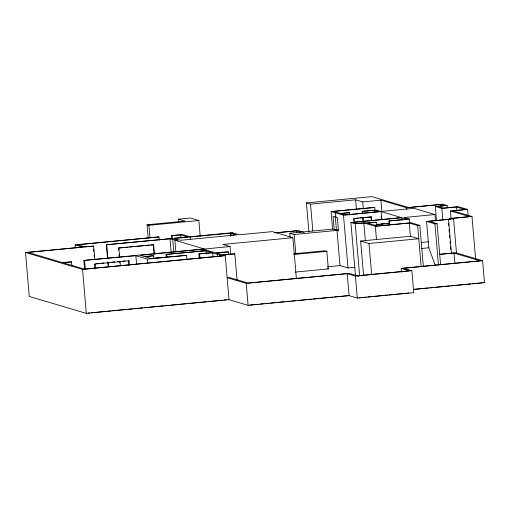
<?xml version="1.0" encoding="UTF-8"?>
<svg xmlns="http://www.w3.org/2000/svg" width="510" height="510" viewBox="0 0 510 510"><rect width="100%" height="100%" fill="white"/><g stroke="black" fill="none" stroke-linecap="round" stroke-linejoin="round"><path stroke-width="0.76" d="M308.92 232.037L306.421 202.91L371.879 196.63L408.478 207.481L442.763 204.191L447.13 205.485L447.334 207.844M306.421 202.91L310.533 204.127L355.61 199.805L362.706 201.909L380.913 200.162L406.668 207.793L440.952 204.504L444.599 205.587L435.31 206.473L436.509 220.441M178.691 222.328L178.417 219.179L190.459 218.025L198.849 220.511L200.201 236.257M148.219 238.138L147.071 224.751L184.964 221.117L178.417 219.179M147.071 224.751L148.926 225.299L198.849 220.511M338.538 230.023L336.377 229.379L334.203 229.589L333.075 216.399L337.397 217.681L338.525 230.871L332.596 229.111L331.086 211.529L374.365 207.379L374.729 207.487L374.997 210.592M374.729 207.487L333.623 211.427L340.438 213.448L349.127 212.613L349.49 212.721L349.688 215.048M362.368 213.69L362.164 211.363L375.94 210.043L380.791 211.484L413.865 208.309L434.902 214.544L435.432 220.753M349.49 212.721L340.801 213.556L345.295 214.888L378.624 211.688L374.13 210.356L362.164 211.363M331.086 211.529L343.479 215.201L381.155 211.586L401.472 217.611L350.893 222.462L355.419 275.209M447.13 205.485L437.841 206.371L443.649 208.093L458.311 206.69L467.625 209.451L468.167 215.749M435.31 206.473L441.839 208.411L456.501 207.003L465.094 209.553L450.432 210.955L451.101 218.713M75.403 248.019L75.136 244.876L158.61 236.876L158.973 236.978L159.241 240.121M171.915 238.763L171.647 235.626L182.51 234.581L189.828 236.748L232.139 232.694L233.21 233.013L233.344 234.581M158.973 236.978L77.667 244.774L84.622 246.834L93.674 246.107L94.822 259.456M171.647 235.626L180.699 234.9L187.654 236.959L106.354 244.755L107.495 258.098M354.431 218.439L358.383 218.063M359.964 217.91L363.917 217.534M365.492 217.381L371.382 216.96L371.72 220.836M353.647 218.516L371.382 216.96M467.625 209.451L452.969 210.853L471.979 216.489L475.62 259.003M413.457 289.489L484.5 282.68L482.613 260.699L403.678 268.266L411.85 270.689L413.737 292.67L357.287 298.082L349.114 295.66L248.109 305.343L229.016 299.689L86.311 313.369L29.268 296.463L25.5 252.507L82.454 247.044L75.136 244.876M93.674 246.107L28.031 252.405L62.124 262.503L71.534 261.885L71.872 265.812M106.354 244.755L169.964 238.795L172.712 239.611L177.059 239.19L177.193 240.765M233.21 233.013L174.312 238.38L177.059 239.19M233.204 235.391L233.07 233.822L235.244 233.612L239.203 234.785L272.308 231.616L292.887 237.711L296.387 278.53M389.277 224.846L388.939 220.97L406.974 219.243L401.835 217.719L353.424 222.36L356.994 223.412L375.908 222.22L376.265 222.328L376.597 226.204M434.902 214.544L404.009 217.509L409.505 219.141L409.842 223.017M175.88 252.023L174.873 240.248L179.22 239.834L180.655 240.261L236.672 234.887L233.07 233.822M350.893 222.462L355.177 223.731L363.828 222.902L375.36 226.319L409.256 223.068L417.633 225.547L419.8 225.344L423.313 266.284M376.265 222.328L367.576 223.157L377.177 226L411.066 222.755L419.8 225.344M388.939 220.97L409.505 219.141M274.603 232.84L298.133 230.59L304.164 232.375M275.814 232.866L296.323 230.902L300.69 232.197M122.476 247.637L118.53 248.019L153.65 244.794L154.447 254.101M124.057 247.49L128.01 247.108M129.591 246.955L133.537 246.579M135.118 246.426L143.814 245.597M145.388 245.444L149.341 245.061M150.922 244.915L153.65 244.794M376.106 224.476L379.223 224.177M380.785 224.024L384.687 223.654M386.242 223.501L389.366 223.201M376.463 224.578L389.723 223.31M290.113 237.124L289.776 233.217L332.596 229.111M471.979 216.489L452.109 218.395L453.556 218.822L456.526 253.464M435.355 265.544L428.808 247.783L426.551 221.41L451.025 218.924L449.578 218.497L469.442 216.591L450.432 210.955M453.556 218.822L448.188 219.338L448.551 219.44L451.516 254.082M448.551 219.44L429.082 221.308L437.095 223.686L440.608 264.658M289.776 233.217L294.162 234.517L336.983 230.412L339.998 265.576L348.005 267.954L355.068 267.272M426.551 221.41L434.922 223.89L437.095 223.686M292.887 237.711L222.902 244.424L230.067 246.547L230.737 254.394M84.66 269.841L83.85 260.419L204.057 248.899L174.873 240.248M230.067 246.547L203.012 249.141L215.615 252.871L227.613 251.723L228.512 251.991L228.716 254.343M71.534 261.885L62.845 262.72L84.36 269.095L222.717 255.829L219.383 254.841L219.517 256.409M83.85 260.419L135.864 255.72L147.32 259.112L186.583 255.351L186.921 259.271M166.273 257.563L165.999 254.42L205.262 250.659L201.201 249.454L140.212 255.3L144.273 256.505L152.962 255.669L153.682 255.886L153.886 258.238M153.682 255.886L144.993 256.721L150.941 258.481L186.583 255.351M165.999 254.42L205.983 250.869L211.93 252.635L198.894 253.884L199.302 258.595M95.95 263.695L99.112 263.389M101.477 263.166L103.849 262.937M107.011 262.631L109.382 262.408M111.747 262.178L114.909 261.879M117.281 261.649L120.443 261.343M122.808 261.12L125.18 260.89M129.393 264.677L129.062 260.801L94.299 264.135L94.701 268.789M155.282 258.289L158.438 257.983M160.019 257.83L163.181 257.531M198.894 253.884L212.657 252.845L217.222 254.203L219.396 253.993L219.529 255.561M228.512 251.991L216.514 253.138L219.396 253.993M360.634 241.026L410.384 236.257L418.761 238.737L369.004 243.506L360.634 241.026L363.617 275.84M219.383 254.841L234.817 253.859L237.105 280.545M234.817 253.859L222.819 255.006L225.248 255.727L229.016 299.689M25.5 252.507L82.543 269.407L225.248 255.727M293.715 253.77L324.953 250.773L326.833 251.328L328.338 268.91L295.233 272.085M293.728 254.503L326.833 251.328M421.317 242.441L428.451 241.759M421.247 248.51L428.808 247.783M401.485 272.295L401.147 268.368L480.082 260.801L454.034 253.081L439.378 254.35L455.851 252.769L482.613 260.699M327.312 266.794L339.998 265.576M358.989 276.267L349.044 273.366L248.038 283.05L229.302 277.497L227.128 277.708L246.222 283.362L347.233 273.679L355.406 276.101L411.85 270.689M357.217 275.789L409.32 270.791L401.147 268.368M88.128 313.051L89.709 312.898M91.29 312.751L95.242 312.369M96.823 312.216L105.519 311.387M107.1 311.234L111.052 310.851M112.633 310.705L126.869 309.34M128.45 309.188L132.402 308.805M133.983 308.658L142.679 307.823M144.26 307.67L148.212 307.294M149.793 307.141L164.022 305.777M165.603 305.624L169.562 305.248M171.143 305.095L185.372 303.73M186.953 303.577L206.716 301.684M208.297 301.531L222.532 300.167M224.113 300.014L226.485 299.791M249.919 305.031L258.602 304.196M260.176 304.043L263.338 303.743M264.913 303.59L268.859 303.214M270.44 303.061L274.386 302.685M275.961 302.532L284.644 301.697M286.218 301.55L290.164 301.168M291.745 301.021L295.692 300.639M297.266 300.492L305.949 299.657M307.53 299.504L311.47 299.128M313.051 298.975L327.254 297.617M328.835 297.464L332.781 297.088M334.356 296.935L348.559 295.57M414.082 289.291L428.292 287.927M429.866 287.774L433.812 287.398M435.393 287.245L449.603 285.887M451.184 285.734L455.13 285.358M456.705 285.205L470.915 283.84M472.496 283.688L481.969 282.782M359.104 297.763L360.678 297.617M362.259 297.464L366.206 297.088M367.786 296.935L371.733 296.559M373.314 296.406L381.996 295.57M383.571 295.417L387.517 295.041M389.098 294.888L403.308 293.53M404.889 293.377L408.835 293.001M483.015 282.24L484.5 282.68M327.082 268.541L328.338 268.91M129.062 260.801L128.341 260.591L128.743 265.245M456.501 207.003L456.762 210.107M454.034 253.081L454.907 263.287M448.526 223.272L448.73 225.637M449.068 229.57L449.272 231.935M449.539 235.084L449.743 237.443M450.081 241.383L450.285 243.742M450.553 246.891L450.757 249.256M441.839 208.411L442.833 220.046M440.952 204.504L441.086 206.059M434.922 223.89L438.434 264.83M417.633 225.547L421.132 266.43M409.256 223.068L410.384 236.257M406.668 207.793L406.801 209.342M401.835 217.719L402.033 220.046M389.302 221.079L389.634 224.955M380.913 200.162L381.856 211.185M381.155 211.586L381.831 219.459M382.168 223.399L382.372 225.758M381.193 216.138L381.391 218.465M376.106 224.547L376.24 226.096M374.13 210.356L374.327 212.683M375.36 226.319L376.495 239.509M371.025 216.852L371.356 220.728M369.004 243.506L371.65 274.367M362.706 201.909L363.311 208.992M363.828 222.902L365.377 241.007M362.527 211.471L362.725 213.798M363.056 217.674L363.388 221.557M362.699 217.572L363.031 221.448M355.61 199.805L356.42 209.253M355.177 223.731L359.633 275.693M354.004 218.624L354.335 222.5M353.71 219.294L353.844 220.843M355.406 276.101L357.287 298.082M349.127 212.613L349.261 214.168M343.479 215.201L348.005 267.954M347.233 273.679L349.114 295.66M335.472 212.829L335.848 217.222M335.248 216.195L336.377 229.379M310.533 204.127L312.828 230.896M296.323 230.902L296.457 232.471M294.162 234.517L295.838 254.056M246.222 283.362L248.109 305.343M231.036 233.223L231.24 235.575M230.322 233.006L230.59 236.149M217.222 254.203L217.426 256.555M212.657 252.845L212.995 256.772M205.983 250.869L206.257 254.012M201.201 249.454L201.335 251.022M199.62 254.101L199.958 258.022M190.185 236.857L190.389 239.209M180.699 234.9L180.967 238.036M172.712 239.611L173.789 252.169M172.01 235.728L172.278 238.871M169.964 238.795L171.111 252.138M166.719 254.637L166.923 256.989M153.293 244.685L154.09 253.993M148.926 225.299L150.004 237.896M147.32 259.112L147.658 263.039M135.864 255.72L136.603 264.352M118.887 248.121L119.684 257.435M120.022 261.311L120.417 265.965M118.594 248.791L118.728 250.346M119.059 254.222L119.263 256.549M119.659 261.203L119.793 262.758M106.711 244.857L107.859 258.207M108.19 262.127L108.598 266.838M107.833 262.025L108.235 266.73M95.223 264.161L95.625 268.872M93.585 249.141L93.789 251.5M94.12 255.421L94.261 256.995M95.134 267.195L95.268 268.77M84.571 260.635L85.31 269.267M82.543 269.407L86.311 313.369"/></g></svg>
